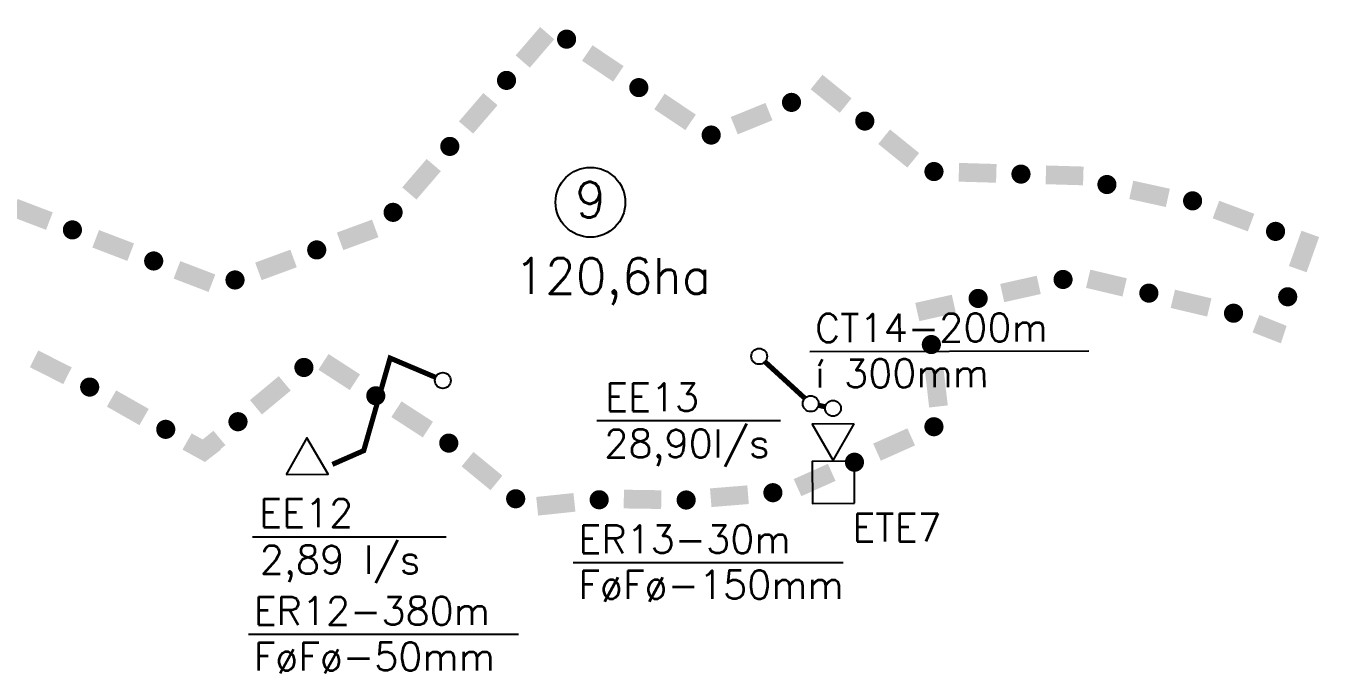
# Model space of a CAD drawing. Extents: x 587451 to 600081, y 7506605 to 7515945.
# Drawn here: x 591717 to 594243, y 7514680 to 7515945 of the extents above; entities that cross this region are included whole.
import ezdxf
from ezdxf.enums import TextEntityAlignment as Align

# ---------------------------------------------------------------- set-up
doc = ezdxf.new("R2010")
doc.units = 0
doc.header["$LTSCALE"] = 280
doc.header["$MEASUREMENT"] = 0
doc.linetypes.add('HIDDEN', pattern=[0.375, 0.25, -0.125])
for name, color, linetype in [('ESTACAO', 5, 'CONTINUOUS'), ('LIMITE-PROJETO', 1, 'CONTINUOUS'), ('TEXTO', 5, 'CONTINUOUS'), ('TEXTO2', 5, 'CONTINUOUS')]:
    doc.layers.add(name, color=color, linetype=linetype)
doc.styles.get("Standard").update_dxf_attribs({"font": 'ROMANSBR.SHX'})

# ---------------------------------------------------------------- blocks, each defined once
blk = doc.blocks.new('1')
at = {"layer": 'LIMITE-PROJETO'}
blk.add_solid([(-36.6, -18.3), (-36.6, 18.3), (36.6, -18.3), (36.6, 18.3)], dxfattribs=at)
blk = doc.blocks.new('1Q')
at = {"layer": 'LIMITE-PROJETO', "const_width": 18.7}
blk.add_lwpolyline([(-94.6, 0, 1), (-75.9, 0, 1)], format="xyb", close=True, dxfattribs=at)
at = {"layer": 'ESTACAO'}
blk.add_blockref('1', (0, 0), dxfattribs=at)

msp = doc.modelspace()

# ---------------------------------------------------------------- linework, layer by layer
at = {"layer": 'ESTACAO', "linetype": 'HIDDEN', "const_width": 10}
msp.add_lwpolyline([(592517, 7515258.3), (592428.3, 7515295.9), (592376.7, 7515115), (592315.5, 7515088.1)], dxfattribs=at)
at = {"layer": 'ESTACAO', "const_width": 10}
for points in [[(593160.8, 7515288.6), (593238.7, 7515217.2)], [(593250.1, 7515206.7), (593250.1, 7515206.7)], [(593265.4, 7515203.5), (593278.5, 7515200.8)], [(593293.7, 7515197.7), (593293.7, 7515197.7)]]:
    msp.add_lwpolyline(points, dxfattribs=at)
at = {"layer": 'ESTACAO'}
for points in [[(593334.9, 7515167.4), (593252.6, 7515167), (593294.1, 7515096)], [(592224.9, 7515068.3), (592307.2, 7515068.7), (592265.7, 7515139.8)], [(593335.7, 7515012.2), (593335.3, 7515094.4), (593253, 7515094), (593253.5, 7515011.8)]]:
    msp.add_lwpolyline(points, close=True, dxfattribs=at)
for centre in [(593149.4, 7515299.2), (592531.3, 7515252.2), (593250.1, 7515206.7), (593293.7, 7515197.7)]:
    msp.add_circle(centre, 15.5, dxfattribs=at)
at = {"layer": 'LIMITE-PROJETO', "const_width": 18.7}
for points in [[(593205.3, 7515801.6, 1), (593219.8, 7515789.8, 1)], [(594161.4, 7515552.4, 1), (594155.2, 7515534.7, 1)], [(594190.7, 7515412.3, 1), (594173.3, 7515419.1, 1)], [(592267.1, 7515283.6, 1), (592252.7, 7515271.6, 1)], [(592139.2, 7515166.9, 1), (592122.9, 7515176.2, 1)]]:
    msp.add_lwpolyline(points, format="xyb", close=True, dxfattribs=at)
at = {"layer": 'LIMITE-PROJETO'}
for points in [[(594180, 7515358.8), (594168.7, 7515324.8), (594126.7, 7515380.2), (594113.4, 7515346.2)], [(592097.8, 7515116.9), (592066.5, 7515092.8), (592040.7, 7515148.7), (592022.6, 7515117)], [(592083.1, 7515153.9), (592106.5, 7515125.8), (592032.3, 7515112.5), (592071, 7515096.6)]]:
    msp.add_solid(points, dxfattribs=at)
at = {"layer": 'TEXTO'}
for p, q in [((593248.5, 7515309), (593793.7, 7515310.4)), ((592832.2, 7515173.7), (593191.3, 7515173.7)), ((592159.2, 7514946.5), (592537.8, 7514946.5)), ((592785.9, 7514896.5), (593313.4, 7514896.5)), ((592151.5, 7514756.3), (592678.9, 7514756.3))]:
    msp.add_line(p, q, dxfattribs=at)
at = {"layer": 'TEXTO2'}
msp.add_circle((592819.6, 7515600.4), 68.2, dxfattribs=at)

# ---------------------------------------------------------------- block references
at = {"layer": 'ESTACAO'}
for name, p, rotation in [('1Q', (592711.3, 7515903.3), 49.31846429125624), ('1Q', (592843.9, 7515871.8), 326.1428611558561), ('1Q', (592985, 7515777.1), 326.1428611558561), ('1', (593289.9, 7515812.5), 320.9878091964605), ('1Q', (592600.5, 7515774.3), 49.31846429125624), ('1Q', (593134.6, 7515763.9), 22.09152154321474), ('1Q', (593422, 7515705.5), 320.9878091964605), ('1Q', (592489.7, 7515645.4), 49.31846429125624), ('1Q', (593576.1, 7515658), 358.3224565031272), ('1Q', (593746.1, 7515653), 358.3224565031272), ('1Q', (593912.1, 7515616.9), 347.6455603139829), ('1Q', (591728.4, 7515576.7), 339.0810065546283), ('1Q', (594076.1, 7515573.5), 339.5991863464975), ('1Q', (591887.2, 7515516), 339.0810065546283), ('1Q', (592364.9, 7515536.7), 20.17552346142786), ('1', (594213.9, 7515504.2), 250.3698351741135), ('1Q', (592046, 7515455.3), 339.0810065546283), ('1Q', (592205.3, 7515478), 20.17552346142786), ('1Q', (593659.9, 7515431), 192.5928524159249), ('1Q', (593827.8, 7515442.5), 166.6635217238367), ('1Q', (593494, 7515393.9), 192.5928524159249), ('1Q', (593993.2, 7515403.3), 166.6635217238367), ('1Q', (593495.5, 7515237.7), 276.545271937081), ('1Q', (591765.3, 7515277.9), 153.0380230744778), ('1Q', (592328.8, 7515268.6), 147.0299188034032), ('1', (592194.3, 7515223.1), 219.7304183422524), ('1Q', (591915.8, 7515198.8), 150.3651637499922), ('1Q', (592471.4, 7515176.1), 147.0299188034032), ('1Q', (593413, 7515127), 204.0653454424361), ('1Q', (592607.8, 7515075.1), 140.5559579522897), ('1Q', (593257.7, 7515057.6), 204.0653454424361), ('1Q', (592752, 7515010.1), 185.9891305682614), ('1Q', (592921.5, 7515019.8), 179.1284465744213), ('1Q', (593091.2, 7515025.9), 184.6532708066075)]:
    msp.add_blockref(name, p, dxfattribs=dict(at, rotation=rotation))

# ---------------------------------------------------------------- texts
at = {"layer": 'TEXTO'}
for s, p in [('CT14-200m', (593258.4, 7515327)), ('%%237 300mm', (593258.7, 7515238.1))]:
    msp.add_text(s, height=55, rotation=0.2085, dxfattribs=at).set_placement(p)
for s, p in [('EE13', (592848, 7515192.2)), ('28,90l/s', (592846.7, 7515101.6)), ('EE12', (592172.4, 7514965.7)), ('ETE7', (593331.3, 7514937.1)), ('ER13-30m', (592795.9, 7514914.5)), ('2,89 l/s', (592173.7, 7514874.4)), ('F%%248F%%248-150mm', (592795.9, 7514825.5)), ('ER12-380m', (592161.5, 7514774.3)), ('F%%248F%%248-50mm', (592161.5, 7514685.3))]:
    msp.add_text(s, height=55, dxfattribs=at).set_placement(p)
at = {"layer": 'TEXTO2'}
msp.add_text('9', height=70, dxfattribs=at).set_placement((592820, 7515570.7), align=Align.CENTER)
msp.add_text('120,6ha', height=70, dxfattribs=at).set_placement((592671.1, 7515421.5))

doc.saveas('drawing.dxf')
